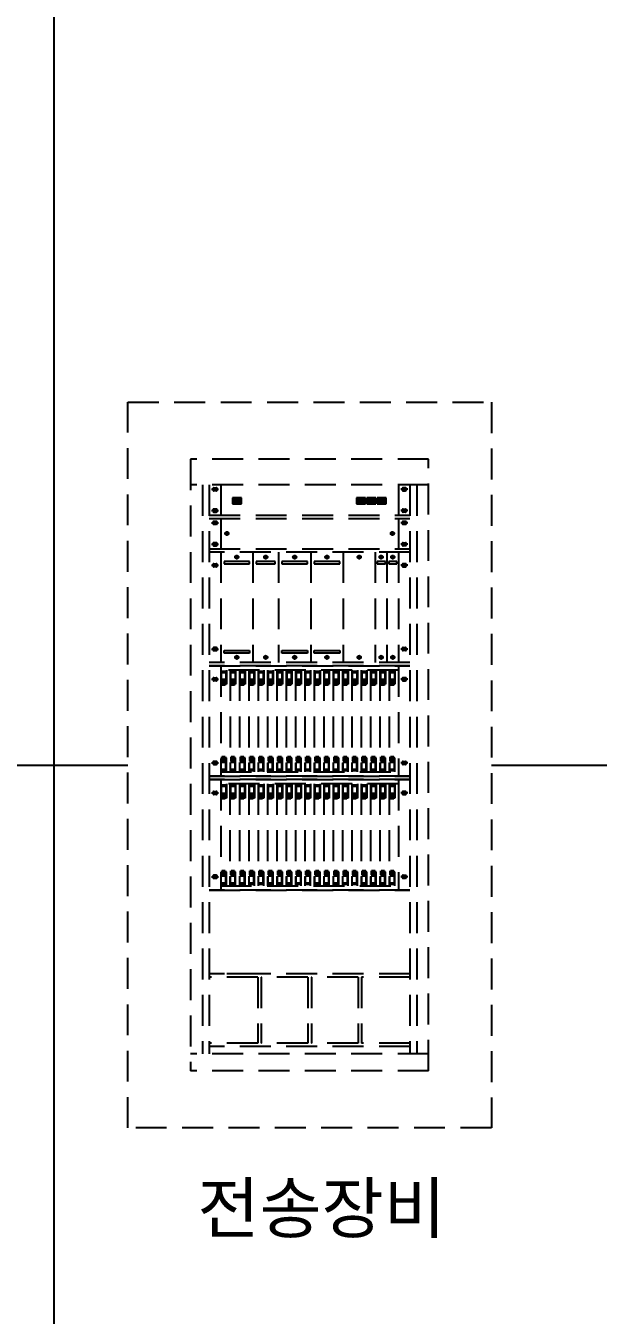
# Model space of a CAD drawing. Header units: millimetres. Extents: x 4 to 3929, y -454 to 587.
# Drawn here: x 531.6 to 577.9, y 267.2 to 371.5 of the extents above; entities that cross this region are included whole.
import ezdxf

# ---------------------------------------------------------------- set-up
doc = ezdxf.new("R2010")
doc.units = ezdxf.units.MM
doc.header["$LTSCALE"] = 10
doc.linetypes.add('HIDDEN', pattern=[0.375, 0.25, -0.125])
for name, color, linetype in [('TI-RAIL-GUID', 3, 'Continuous'), ('TT-LIN1', 6, 'Continuous'), ('TT-SYMB', 4, 'Continuous'), ('TT-TEXT', 3, 'Continuous')]:
    doc.layers.add(name, color=color, linetype=linetype)
doc.styles.get("Standard").update_dxf_attribs({"font": 'GulimChe.ttf'})

msp = doc.modelspace()

# ---------------------------------------------------------------- linework, layer by layer
at = {"layer": 'TI-RAIL-GUID'}
for points in [[(525.89, 311.72), (539.89, 311.72)], [(569.27, 311.72), (581.73, 311.72)]]:
    msp.add_lwpolyline(points, dxfattribs=at)
at = {"layer": 'TT-LIN1'}
msp.add_lwpolyline([(533.89, 120.31), (728.28, 120.31), (728.28, 515.04), (533.89, 515.04)], close=True, dxfattribs=at)
at = {"layer": 'TT-SYMB', "linetype": 'HIDDEN'}
for p, q in [((544.96, 336.46), (544.96, 286.99)), ((544.96, 336.46), (544.96, 286.99)), ((564.2, 336.46), (544.96, 336.46)), ((564.2, 286.99), (564.2, 336.46)), ((564.2, 286.99), (564.2, 336.46)), ((564.2, 334.39), (544.96, 334.39)), ((545.93, 334.39), (545.93, 288.36)), ((545.93, 334.39), (545.93, 288.36)), ((546.47, 334.39), (546.47, 288.36)), ((546.47, 334.39), (546.47, 288.36)), ((546.64, 334.04), (547.22, 334.04)), ((546.93, 334.21), (546.93, 333.86)), ((547.39, 334.39), (547.39, 331.95)), ((561.77, 334.39), (561.77, 331.95)), ((562.52, 334.04), (561.94, 334.04)), ((562.23, 334.21), (562.23, 333.86)), ((562.69, 334.39), (562.69, 288.36)), ((562.69, 334.39), (562.69, 288.36)), ((563.24, 334.39), (563.24, 288.36)), ((563.24, 334.39), (563.24, 288.36)), ((546.47, 331.95), (562.69, 331.95)), ((546.64, 332.31), (547.22, 332.31)), ((546.93, 332.49), (546.93, 332.13)), ((562.52, 332.31), (561.94, 332.31)), ((562.23, 332.49), (562.23, 332.13)), ((546.47, 331.68), (562.69, 331.68)), ((546.64, 331.32), (547.22, 331.32)), ((546.93, 331.5), (546.93, 331.14)), ((547.39, 331.68), (547.39, 329.23)), ((561.77, 331.68), (561.77, 329.23)), ((562.52, 331.32), (561.94, 331.32)), ((562.23, 331.5), (562.23, 331.14)), ((546.93, 329.77), (546.93, 329.41)), ((547.97, 330.37), (547.81, 330.54)), ((561.35, 330.37), (561.19, 330.54)), ((562.23, 329.77), (562.23, 329.41)), ((546.47, 329.23), (562.69, 329.23)), ((562.69, 328.96), (546.47, 328.96)), ((562.69, 328.96), (546.47, 328.96)), ((562.69, 328.96), (546.47, 328.96)), ((546.64, 329.59), (547.22, 329.59)), ((547.39, 328.96), (547.39, 320.03)), ((548.78, 328.47), (548.61, 328.63)), ((550, 328.96), (550, 320.03)), ((551.11, 328.47), (550.95, 328.63)), ((552.06, 328.96), (552.06, 320.03)), ((553.45, 328.47), (553.29, 328.63)), ((554.67, 328.96), (554.67, 320.03)), ((556.06, 328.47), (555.9, 328.63)), ((557.28, 328.96), (557.28, 320.03)), ((558.67, 328.47), (558.51, 328.63)), ((559.89, 328.96), (559.89, 320.03)), ((560.44, 328.47), (560.28, 328.63)), ((560.83, 328.96), (560.83, 320.03)), ((561.38, 328.47), (561.22, 328.63)), ((561.77, 328.96), (561.77, 320.03)), ((562.52, 329.59), (561.94, 329.59)), ((546.65, 327.89), (547.22, 327.89)), ((546.93, 328.07), (546.93, 327.71)), ((562.52, 327.89), (561.94, 327.89)), ((562.23, 328.07), (562.23, 327.71)), ((546.93, 320.93), (546.93, 321.29)), ((562.23, 320.93), (562.23, 321.29)), ((546.65, 321.11), (547.22, 321.11)), ((548.78, 320.36), (548.61, 320.52)), ((551.11, 320.36), (550.95, 320.52)), ((553.45, 320.36), (553.29, 320.52)), ((556.06, 320.36), (555.9, 320.52)), ((558.67, 320.36), (558.51, 320.52)), ((560.44, 320.36), (560.28, 320.52)), ((561.38, 320.36), (561.22, 320.52)), ((562.52, 321.11), (561.94, 321.11)), ((562.69, 320.03), (546.47, 320.03)), ((546.47, 319.75), (562.69, 319.75)), ((562.69, 319.75), (546.47, 319.75)), ((547.39, 319.75), (547.39, 310.82)), ((561.77, 319.41), (547.39, 319.41)), ((547.85, 319.3), (547.39, 319.3)), ((547.43, 319.2), (547.43, 318.64)), ((547.8, 319.2), (547.43, 319.2)), ((547.8, 319.2), (547.8, 318.64)), ((547.85, 319.41), (547.85, 318.27)), ((548.15, 319.41), (548.15, 311.17)), ((548.6, 319.3), (548.15, 319.3)), ((548.19, 319.2), (548.19, 318.64)), ((548.56, 319.2), (548.19, 319.2)), ((548.56, 319.2), (548.56, 318.64)), ((548.6, 319.41), (548.6, 318.27)), ((548.9, 319.41), (548.9, 311.17)), ((549.36, 319.3), (548.9, 319.3)), ((548.95, 319.2), (548.95, 318.64)), ((549.31, 319.2), (548.95, 319.2)), ((549.31, 319.2), (549.31, 318.64)), ((549.36, 319.41), (549.36, 318.27)), ((549.66, 319.41), (549.66, 311.17)), ((550.12, 319.3), (549.66, 319.3)), ((549.71, 319.2), (549.71, 318.64)), ((550.07, 319.2), (549.71, 319.2)), ((550.07, 319.2), (550.07, 318.64)), ((550.12, 319.41), (550.12, 318.27)), ((550.42, 319.41), (550.42, 311.17)), ((550.87, 319.3), (550.42, 319.3)), ((550.46, 319.2), (550.46, 318.64)), ((550.83, 319.2), (550.46, 319.2)), ((550.83, 319.2), (550.83, 318.64)), ((550.87, 319.41), (550.87, 318.27)), ((551.17, 319.41), (551.17, 311.17)), ((551.63, 319.3), (551.17, 319.3)), ((551.22, 319.2), (551.22, 318.64)), ((551.59, 319.2), (551.22, 319.2)), ((551.59, 319.2), (551.59, 318.64)), ((551.63, 319.41), (551.63, 318.27)), ((551.93, 319.41), (551.93, 311.17)), ((552.39, 319.3), (551.93, 319.3)), ((551.98, 319.2), (551.98, 318.64)), ((552.34, 319.2), (551.98, 319.2)), ((552.34, 319.2), (552.34, 318.64)), ((552.39, 319.41), (552.39, 318.27)), ((552.69, 319.41), (552.69, 311.17)), ((553.15, 319.3), (552.69, 319.3)), ((552.73, 319.2), (552.73, 318.64)), ((553.1, 319.2), (552.73, 319.2)), ((553.1, 319.2), (553.1, 318.64)), ((553.15, 319.41), (553.15, 318.27)), ((553.44, 319.41), (553.44, 311.17)), ((553.9, 319.3), (553.44, 319.3)), ((553.49, 319.2), (553.49, 318.64)), ((553.86, 319.2), (553.49, 319.2)), ((553.86, 319.2), (553.86, 318.64)), ((553.9, 319.41), (553.9, 318.27)), ((554.2, 319.41), (554.2, 311.17)), ((554.66, 319.3), (554.2, 319.3)), ((554.25, 319.2), (554.25, 318.64)), ((554.61, 319.2), (554.25, 319.2)), ((554.61, 319.2), (554.61, 318.64)), ((554.66, 319.41), (554.66, 318.27)), ((554.96, 319.41), (554.96, 311.17)), ((555.42, 319.3), (554.96, 319.3)), ((555, 319.2), (555, 318.64)), ((555.37, 319.2), (555, 319.2)), ((555.37, 319.2), (555.37, 318.64)), ((555.42, 319.41), (555.42, 318.27)), ((555.72, 319.41), (555.72, 311.17)), ((556.17, 319.3), (555.72, 319.3)), ((555.76, 319.2), (555.76, 318.64)), ((556.13, 319.2), (555.76, 319.2)), ((556.13, 319.2), (556.13, 318.64)), ((556.17, 319.41), (556.17, 318.27)), ((556.47, 319.41), (556.47, 311.17)), ((556.93, 319.3), (556.47, 319.3)), ((556.88, 319.2), (556.52, 319.2)), ((556.52, 319.2), (556.52, 318.64)), ((556.88, 319.2), (556.88, 318.64)), ((556.93, 319.41), (556.93, 318.27)), ((557.23, 319.41), (557.23, 311.17)), ((557.69, 319.3), (557.23, 319.3)), ((557.28, 319.2), (557.28, 318.64)), ((557.64, 319.2), (557.28, 319.2)), ((557.64, 319.2), (557.64, 318.64)), ((557.69, 319.41), (557.69, 318.27)), ((557.99, 319.41), (557.99, 311.17)), ((558.44, 319.3), (557.99, 319.3)), ((558.03, 319.2), (558.03, 318.64)), ((558.4, 319.2), (558.03, 319.2)), ((558.4, 319.2), (558.4, 318.64)), ((558.44, 319.41), (558.44, 318.27)), ((558.74, 319.41), (558.74, 311.17)), ((559.2, 319.3), (558.74, 319.3)), ((558.79, 319.2), (558.79, 318.64)), ((559.16, 319.2), (558.79, 319.2)), ((559.16, 319.2), (559.16, 318.64)), ((559.2, 319.41), (559.2, 318.27)), ((559.5, 319.41), (559.5, 311.17)), ((559.96, 319.3), (559.5, 319.3)), ((559.55, 319.2), (559.55, 318.64)), ((559.91, 319.2), (559.55, 319.2)), ((559.91, 319.2), (559.91, 318.64)), ((559.96, 319.41), (559.96, 318.27)), ((560.26, 319.41), (560.26, 311.17)), ((560.72, 319.3), (560.26, 319.3)), ((560.3, 319.2), (560.3, 318.64)), ((560.67, 319.2), (560.3, 319.2)), ((560.67, 319.2), (560.67, 318.64)), ((560.72, 319.41), (560.72, 318.27)), ((561.01, 319.41), (561.01, 311.17)), ((561.47, 319.3), (561.01, 319.3)), ((561.06, 319.2), (561.06, 318.64)), ((561.43, 319.2), (561.06, 319.2)), ((561.43, 319.2), (561.43, 318.64)), ((561.47, 319.41), (561.47, 318.27)), ((561.77, 319.75), (561.77, 310.82)), ((546.65, 318.67), (547.22, 318.67)), ((546.93, 318.85), (546.93, 318.49)), ((547.85, 318.48), (547.39, 318.48)), ((547.85, 318.37), (547.39, 318.37)), ((547.85, 318.32), (547.39, 318.32)), ((547.85, 318.27), (547.39, 318.27)), ((547.8, 318.64), (547.43, 318.64)), ((547.48, 318.27), (547.48, 318.19)), ((547.75, 318.19), (547.48, 318.19)), ((547.75, 318.27), (547.75, 318.19)), ((548.6, 318.48), (548.15, 318.48)), ((548.6, 318.37), (548.15, 318.37)), ((548.6, 318.32), (548.15, 318.32)), ((548.6, 318.27), (548.15, 318.27)), ((548.56, 318.64), (548.19, 318.64)), ((548.24, 318.27), (548.24, 318.19)), ((548.51, 318.19), (548.24, 318.19)), ((548.51, 318.27), (548.51, 318.19)), ((549.36, 318.48), (548.9, 318.48)), ((549.36, 318.37), (548.9, 318.37)), ((549.36, 318.32), (548.9, 318.32)), ((549.36, 318.27), (548.9, 318.27)), ((549.31, 318.64), (548.95, 318.64)), ((548.99, 318.27), (548.99, 318.19)), ((549.27, 318.19), (548.99, 318.19)), ((549.27, 318.27), (549.27, 318.19)), ((550.12, 318.48), (549.66, 318.48)), ((550.12, 318.37), (549.66, 318.37)), ((550.12, 318.32), (549.66, 318.32)), ((550.12, 318.27), (549.66, 318.27)), ((550.07, 318.64), (549.71, 318.64)), ((549.75, 318.27), (549.75, 318.19)), ((550.03, 318.19), (549.75, 318.19)), ((550.03, 318.27), (550.03, 318.19)), ((550.87, 318.48), (550.42, 318.48)), ((550.87, 318.37), (550.42, 318.37)), ((550.87, 318.32), (550.42, 318.32)), ((550.87, 318.27), (550.42, 318.27)), ((550.83, 318.64), (550.46, 318.64)), ((550.51, 318.27), (550.51, 318.19)), ((550.78, 318.19), (550.51, 318.19)), ((550.78, 318.27), (550.78, 318.19)), ((551.63, 318.48), (551.17, 318.48)), ((551.63, 318.37), (551.17, 318.37)), ((551.63, 318.32), (551.17, 318.32)), ((551.63, 318.27), (551.17, 318.27)), ((551.59, 318.64), (551.22, 318.64)), ((551.27, 318.27), (551.27, 318.19)), ((551.54, 318.19), (551.27, 318.19)), ((551.54, 318.27), (551.54, 318.19)), ((552.39, 318.48), (551.93, 318.48)), ((552.39, 318.37), (551.93, 318.37)), ((552.39, 318.32), (551.93, 318.32)), ((552.39, 318.27), (551.93, 318.27)), ((552.34, 318.64), (551.98, 318.64)), ((552.02, 318.27), (552.02, 318.19)), ((552.3, 318.19), (552.02, 318.19)), ((552.3, 318.27), (552.3, 318.19)), ((553.15, 318.48), (552.69, 318.48)), ((553.15, 318.37), (552.69, 318.37)), ((553.15, 318.32), (552.69, 318.32)), ((553.15, 318.27), (552.69, 318.27)), ((553.1, 318.64), (552.73, 318.64)), ((552.78, 318.27), (552.78, 318.19)), ((553.05, 318.19), (552.78, 318.19)), ((553.05, 318.27), (553.05, 318.19)), ((553.9, 318.48), (553.44, 318.48)), ((553.9, 318.37), (553.44, 318.37)), ((553.9, 318.32), (553.44, 318.32)), ((553.9, 318.27), (553.44, 318.27)), ((553.86, 318.64), (553.49, 318.64)), ((553.54, 318.27), (553.54, 318.19)), ((553.81, 318.19), (553.54, 318.19)), ((553.81, 318.27), (553.81, 318.19)), ((554.66, 318.48), (554.2, 318.48)), ((554.66, 318.37), (554.2, 318.37)), ((554.66, 318.32), (554.2, 318.32)), ((554.66, 318.27), (554.2, 318.27)), ((554.61, 318.64), (554.25, 318.64)), ((554.29, 318.27), (554.29, 318.19)), ((554.57, 318.19), (554.29, 318.19)), ((554.57, 318.27), (554.57, 318.19)), ((555.42, 318.48), (554.96, 318.48)), ((555.42, 318.37), (554.96, 318.37)), ((555.42, 318.32), (554.96, 318.32)), ((555.42, 318.27), (554.96, 318.27)), ((555.37, 318.64), (555, 318.64)), ((555.05, 318.27), (555.05, 318.19)), ((555.32, 318.19), (555.05, 318.19)), ((555.32, 318.27), (555.32, 318.19)), ((556.17, 318.48), (555.72, 318.48)), ((556.17, 318.37), (555.72, 318.37)), ((556.17, 318.32), (555.72, 318.32)), ((556.17, 318.27), (555.72, 318.27)), ((556.13, 318.64), (555.76, 318.64)), ((555.81, 318.27), (555.81, 318.19)), ((556.08, 318.19), (555.81, 318.19)), ((556.08, 318.27), (556.08, 318.19)), ((556.93, 318.48), (556.47, 318.48)), ((556.93, 318.37), (556.47, 318.37)), ((556.93, 318.32), (556.47, 318.32)), ((556.93, 318.27), (556.47, 318.27)), ((556.88, 318.64), (556.52, 318.64)), ((556.56, 318.27), (556.56, 318.19)), ((556.84, 318.19), (556.56, 318.19)), ((556.84, 318.27), (556.84, 318.19)), ((557.69, 318.48), (557.23, 318.48)), ((557.69, 318.37), (557.23, 318.37)), ((557.69, 318.32), (557.23, 318.32)), ((557.69, 318.27), (557.23, 318.27)), ((557.64, 318.64), (557.28, 318.64)), ((557.32, 318.27), (557.32, 318.19)), ((557.6, 318.19), (557.32, 318.19)), ((557.6, 318.27), (557.6, 318.19)), ((558.44, 318.48), (557.99, 318.48)), ((558.44, 318.37), (557.99, 318.37)), ((558.44, 318.32), (557.99, 318.32)), ((558.44, 318.27), (557.99, 318.27)), ((558.4, 318.64), (558.03, 318.64)), ((558.08, 318.27), (558.08, 318.19)), ((558.35, 318.19), (558.08, 318.19)), ((558.35, 318.27), (558.35, 318.19)), ((559.2, 318.48), (558.74, 318.48)), ((559.2, 318.37), (558.74, 318.37)), ((559.2, 318.32), (558.74, 318.32)), ((559.2, 318.27), (558.74, 318.27)), ((559.16, 318.64), (558.79, 318.64)), ((558.84, 318.27), (558.84, 318.19)), ((559.11, 318.19), (558.84, 318.19)), ((559.11, 318.27), (559.11, 318.19)), ((559.96, 318.48), (559.5, 318.48)), ((559.96, 318.37), (559.5, 318.37)), ((559.96, 318.32), (559.5, 318.32)), ((559.96, 318.27), (559.5, 318.27)), ((559.91, 318.64), (559.55, 318.64)), ((559.59, 318.27), (559.59, 318.19)), ((559.87, 318.19), (559.59, 318.19)), ((559.87, 318.27), (559.87, 318.19)), ((560.72, 318.48), (560.26, 318.48)), ((560.72, 318.37), (560.26, 318.37)), ((560.72, 318.32), (560.26, 318.32)), ((560.72, 318.27), (560.26, 318.27)), ((560.67, 318.64), (560.3, 318.64)), ((560.35, 318.27), (560.35, 318.19)), ((560.62, 318.19), (560.35, 318.19)), ((560.62, 318.27), (560.62, 318.19)), ((561.47, 318.48), (561.01, 318.48)), ((561.47, 318.37), (561.01, 318.37)), ((561.47, 318.32), (561.01, 318.32)), ((561.47, 318.27), (561.01, 318.27)), ((561.43, 318.64), (561.06, 318.64)), ((561.11, 318.27), (561.11, 318.19)), ((561.38, 318.19), (561.11, 318.19)), ((561.38, 318.27), (561.38, 318.19)), ((562.52, 318.67), (561.94, 318.67)), ((562.23, 318.85), (562.23, 318.49)), ((546.65, 311.9), (547.22, 311.9)), ((546.93, 311.72), (546.93, 312.08)), ((547.85, 312.31), (547.39, 312.31)), ((547.85, 312.25), (547.39, 312.25)), ((547.85, 312.2), (547.39, 312.2)), ((547.85, 312.1), (547.39, 312.1)), ((547.43, 311.37), (547.43, 311.94)), ((547.8, 311.94), (547.43, 311.94)), ((547.75, 312.38), (547.48, 312.38)), ((547.48, 312.31), (547.48, 312.38)), ((547.75, 312.31), (547.75, 312.38)), ((547.8, 311.37), (547.8, 311.94)), ((547.85, 311.17), (547.85, 312.31)), ((548.6, 312.31), (548.15, 312.31)), ((548.6, 312.25), (548.15, 312.25)), ((548.6, 312.2), (548.15, 312.2)), ((548.6, 312.1), (548.15, 312.1)), ((548.19, 311.37), (548.19, 311.94)), ((548.56, 311.94), (548.19, 311.94)), ((548.51, 312.38), (548.24, 312.38)), ((548.24, 312.31), (548.24, 312.38)), ((548.51, 312.31), (548.51, 312.38)), ((548.56, 311.37), (548.56, 311.94)), ((548.6, 311.17), (548.6, 312.31)), ((549.36, 312.31), (548.9, 312.31)), ((549.36, 312.25), (548.9, 312.25)), ((549.36, 312.2), (548.9, 312.2)), ((549.36, 312.1), (548.9, 312.1)), ((548.95, 311.37), (548.95, 311.94)), ((549.31, 311.94), (548.95, 311.94)), ((549.27, 312.38), (548.99, 312.38)), ((548.99, 312.31), (548.99, 312.38)), ((549.27, 312.31), (549.27, 312.38)), ((549.31, 311.37), (549.31, 311.94)), ((549.36, 311.17), (549.36, 312.31)), ((550.12, 312.31), (549.66, 312.31)), ((550.12, 312.25), (549.66, 312.25)), ((550.12, 312.2), (549.66, 312.2)), ((550.12, 312.1), (549.66, 312.1)), ((549.71, 311.37), (549.71, 311.94)), ((550.07, 311.94), (549.71, 311.94)), ((550.03, 312.38), (549.75, 312.38)), ((549.75, 312.31), (549.75, 312.38)), ((550.03, 312.31), (550.03, 312.38)), ((550.07, 311.37), (550.07, 311.94)), ((550.12, 311.17), (550.12, 312.31)), ((550.87, 312.31), (550.42, 312.31)), ((550.87, 312.25), (550.42, 312.25)), ((550.87, 312.2), (550.42, 312.2)), ((550.87, 312.1), (550.42, 312.1)), ((550.46, 311.37), (550.46, 311.94)), ((550.83, 311.94), (550.46, 311.94)), ((550.78, 312.38), (550.51, 312.38)), ((550.51, 312.31), (550.51, 312.38)), ((550.78, 312.31), (550.78, 312.38)), ((550.83, 311.37), (550.83, 311.94)), ((550.87, 311.17), (550.87, 312.31)), ((551.63, 312.31), (551.17, 312.31)), ((551.63, 312.25), (551.17, 312.25)), ((551.63, 312.2), (551.17, 312.2)), ((551.63, 312.1), (551.17, 312.1)), ((551.22, 311.37), (551.22, 311.94)), ((551.59, 311.94), (551.22, 311.94)), ((551.54, 312.38), (551.27, 312.38)), ((551.27, 312.31), (551.27, 312.38)), ((551.54, 312.31), (551.54, 312.38)), ((551.59, 311.37), (551.59, 311.94)), ((551.63, 311.17), (551.63, 312.31)), ((552.39, 312.31), (551.93, 312.31)), ((552.39, 312.25), (551.93, 312.25)), ((552.39, 312.2), (551.93, 312.2)), ((552.39, 312.1), (551.93, 312.1)), ((551.98, 311.37), (551.98, 311.94)), ((552.34, 311.94), (551.98, 311.94)), ((552.3, 312.38), (552.02, 312.38)), ((552.02, 312.31), (552.02, 312.38)), ((552.3, 312.31), (552.3, 312.38)), ((552.34, 311.37), (552.34, 311.94)), ((552.39, 311.17), (552.39, 312.31)), ((553.15, 312.31), (552.69, 312.31)), ((553.15, 312.25), (552.69, 312.25)), ((553.15, 312.2), (552.69, 312.2)), ((553.15, 312.1), (552.69, 312.1)), ((552.73, 311.37), (552.73, 311.94)), ((553.1, 311.94), (552.73, 311.94)), ((553.05, 312.38), (552.78, 312.38)), ((552.78, 312.31), (552.78, 312.38)), ((553.05, 312.31), (553.05, 312.38)), ((553.1, 311.37), (553.1, 311.94)), ((553.15, 311.17), (553.15, 312.31)), ((553.9, 312.31), (553.44, 312.31)), ((553.9, 312.25), (553.44, 312.25)), ((553.9, 312.2), (553.44, 312.2)), ((553.9, 312.1), (553.44, 312.1)), ((553.49, 311.37), (553.49, 311.94)), ((553.86, 311.94), (553.49, 311.94)), ((553.81, 312.38), (553.54, 312.38)), ((553.54, 312.31), (553.54, 312.38)), ((553.81, 312.31), (553.81, 312.38)), ((553.86, 311.37), (553.86, 311.94)), ((553.9, 311.17), (553.9, 312.31)), ((554.66, 312.31), (554.2, 312.31)), ((554.66, 312.25), (554.2, 312.25)), ((554.66, 312.2), (554.2, 312.2)), ((554.66, 312.1), (554.2, 312.1)), ((554.25, 311.37), (554.25, 311.94)), ((554.61, 311.94), (554.25, 311.94)), ((554.57, 312.38), (554.29, 312.38)), ((554.29, 312.31), (554.29, 312.38)), ((554.57, 312.31), (554.57, 312.38)), ((554.61, 311.37), (554.61, 311.94)), ((554.66, 311.17), (554.66, 312.31)), ((555.42, 312.31), (554.96, 312.31)), ((555.42, 312.25), (554.96, 312.25)), ((555.42, 312.2), (554.96, 312.2)), ((555.42, 312.1), (554.96, 312.1)), ((555, 311.37), (555, 311.94)), ((555.37, 311.94), (555, 311.94)), ((555.32, 312.38), (555.05, 312.38)), ((555.05, 312.31), (555.05, 312.38)), ((555.32, 312.31), (555.32, 312.38)), ((555.37, 311.37), (555.37, 311.94)), ((555.42, 311.17), (555.42, 312.31)), ((556.17, 312.31), (555.72, 312.31)), ((556.17, 312.25), (555.72, 312.25)), ((556.17, 312.2), (555.72, 312.2)), ((556.17, 312.1), (555.72, 312.1)), ((555.76, 311.37), (555.76, 311.94)), ((556.13, 311.94), (555.76, 311.94)), ((556.08, 312.38), (555.81, 312.38)), ((555.81, 312.31), (555.81, 312.38)), ((556.08, 312.31), (556.08, 312.38)), ((556.13, 311.37), (556.13, 311.94)), ((556.17, 311.17), (556.17, 312.31)), ((556.93, 312.31), (556.47, 312.31)), ((556.93, 312.25), (556.47, 312.25)), ((556.93, 312.2), (556.47, 312.2)), ((556.93, 312.1), (556.47, 312.1)), ((556.88, 311.94), (556.52, 311.94)), ((556.52, 311.37), (556.52, 311.94)), ((556.84, 312.38), (556.56, 312.38)), ((556.56, 312.31), (556.56, 312.38)), ((556.84, 312.31), (556.84, 312.38)), ((556.88, 311.37), (556.88, 311.94)), ((556.93, 311.17), (556.93, 312.31)), ((557.69, 312.31), (557.23, 312.31)), ((557.69, 312.25), (557.23, 312.25)), ((557.69, 312.2), (557.23, 312.2)), ((557.69, 312.1), (557.23, 312.1)), ((557.28, 311.37), (557.28, 311.94)), ((557.64, 311.94), (557.28, 311.94)), ((557.6, 312.38), (557.32, 312.38)), ((557.32, 312.31), (557.32, 312.38)), ((557.6, 312.31), (557.6, 312.38)), ((557.64, 311.37), (557.64, 311.94)), ((557.69, 311.17), (557.69, 312.31)), ((558.44, 312.31), (557.99, 312.31)), ((558.44, 312.25), (557.99, 312.25)), ((558.44, 312.2), (557.99, 312.2)), ((558.44, 312.1), (557.99, 312.1)), ((558.03, 311.37), (558.03, 311.94)), ((558.4, 311.94), (558.03, 311.94)), ((558.35, 312.38), (558.08, 312.38)), ((558.08, 312.31), (558.08, 312.38)), ((558.35, 312.31), (558.35, 312.38)), ((558.4, 311.37), (558.4, 311.94)), ((558.44, 311.17), (558.44, 312.31)), ((559.2, 312.31), (558.74, 312.31)), ((559.2, 312.25), (558.74, 312.25)), ((559.2, 312.2), (558.74, 312.2)), ((559.2, 312.1), (558.74, 312.1)), ((558.79, 311.37), (558.79, 311.94)), ((559.16, 311.94), (558.79, 311.94)), ((559.11, 312.38), (558.84, 312.38)), ((558.84, 312.31), (558.84, 312.38)), ((559.11, 312.31), (559.11, 312.38)), ((559.16, 311.37), (559.16, 311.94)), ((559.2, 311.17), (559.2, 312.31)), ((559.96, 312.31), (559.5, 312.31)), ((559.96, 312.25), (559.5, 312.25)), ((559.96, 312.2), (559.5, 312.2)), ((559.96, 312.1), (559.5, 312.1)), ((559.55, 311.37), (559.55, 311.94)), ((559.91, 311.94), (559.55, 311.94)), ((559.87, 312.38), (559.59, 312.38)), ((559.59, 312.31), (559.59, 312.38)), ((559.87, 312.31), (559.87, 312.38)), ((559.91, 311.37), (559.91, 311.94)), ((559.96, 311.17), (559.96, 312.31)), ((560.72, 312.31), (560.26, 312.31)), ((560.72, 312.25), (560.26, 312.25)), ((560.72, 312.2), (560.26, 312.2)), ((560.72, 312.1), (560.26, 312.1)), ((560.3, 311.37), (560.3, 311.94)), ((560.67, 311.94), (560.3, 311.94)), ((560.62, 312.38), (560.35, 312.38)), ((560.35, 312.31), (560.35, 312.38)), ((560.62, 312.31), (560.62, 312.38)), ((560.67, 311.37), (560.67, 311.94)), ((560.72, 311.17), (560.72, 312.31)), ((561.47, 312.31), (561.01, 312.31)), ((561.47, 312.25), (561.01, 312.25)), ((561.47, 312.2), (561.01, 312.2)), ((561.47, 312.1), (561.01, 312.1)), ((561.06, 311.37), (561.06, 311.94)), ((561.43, 311.94), (561.06, 311.94)), ((561.38, 312.38), (561.11, 312.38)), ((561.11, 312.31), (561.11, 312.38)), ((561.38, 312.31), (561.38, 312.38)), ((561.43, 311.37), (561.43, 311.94)), ((561.47, 311.17), (561.47, 312.31)), ((562.52, 311.9), (561.94, 311.9)), ((562.23, 311.72), (562.23, 312.08)), ((547.85, 311.27), (547.39, 311.27)), ((547.39, 311.17), (561.77, 311.17)), ((547.8, 311.37), (547.43, 311.37)), ((548.6, 311.27), (548.15, 311.27)), ((548.56, 311.37), (548.19, 311.37)), ((549.36, 311.27), (548.9, 311.27)), ((549.31, 311.37), (548.95, 311.37)), ((550.12, 311.27), (549.66, 311.27)), ((550.07, 311.37), (549.71, 311.37)), ((550.87, 311.27), (550.42, 311.27)), ((550.83, 311.37), (550.46, 311.37)), ((551.63, 311.27), (551.17, 311.27)), ((551.59, 311.37), (551.22, 311.37)), ((552.39, 311.27), (551.93, 311.27)), ((552.34, 311.37), (551.98, 311.37)), ((553.15, 311.27), (552.69, 311.27)), ((553.1, 311.37), (552.73, 311.37)), ((553.9, 311.27), (553.44, 311.27)), ((553.86, 311.37), (553.49, 311.37)), ((554.66, 311.27), (554.2, 311.27)), ((554.61, 311.37), (554.25, 311.37)), ((555.42, 311.27), (554.96, 311.27)), ((555.37, 311.37), (555, 311.37)), ((556.17, 311.27), (555.72, 311.27)), ((556.13, 311.37), (555.76, 311.37)), ((556.93, 311.27), (556.47, 311.27)), ((556.88, 311.37), (556.52, 311.37)), ((557.69, 311.27), (557.23, 311.27)), ((557.64, 311.37), (557.28, 311.37)), ((558.44, 311.27), (557.99, 311.27)), ((558.4, 311.37), (558.03, 311.37)), ((559.2, 311.27), (558.74, 311.27)), ((559.16, 311.37), (558.79, 311.37)), ((559.96, 311.27), (559.5, 311.27)), ((559.91, 311.37), (559.55, 311.37)), ((560.72, 311.27), (560.26, 311.27)), ((560.67, 311.37), (560.3, 311.37)), ((561.47, 311.27), (561.01, 311.27)), ((561.43, 311.37), (561.06, 311.37)), ((562.69, 310.82), (546.47, 310.82)), ((546.47, 310.82), (562.69, 310.82)), ((546.47, 310.82), (562.69, 310.82)), ((562.69, 310.82), (546.47, 310.82)), ((546.47, 310.82), (562.69, 310.82)), ((562.69, 310.55), (546.47, 310.55)), ((546.47, 310.55), (562.69, 310.55)), ((547.39, 310.55), (547.39, 301.62)), ((561.77, 310.2), (547.39, 310.2)), ((547.85, 310.1), (547.39, 310.1)), ((547.8, 309.99), (547.43, 309.99)), ((547.43, 309.99), (547.43, 309.43)), ((547.8, 309.99), (547.8, 309.43)), ((547.85, 310.2), (547.85, 309.06)), ((548.14, 310.2), (548.14, 301.96)), ((548.6, 310.1), (548.14, 310.1)), ((548.56, 309.99), (548.19, 309.99)), ((548.19, 309.99), (548.19, 309.43)), ((548.56, 309.99), (548.56, 309.43)), ((548.6, 310.2), (548.6, 309.06)), ((548.9, 310.2), (548.9, 301.96)), ((549.36, 310.1), (548.9, 310.1)), ((549.31, 309.99), (548.95, 309.99)), ((548.95, 309.99), (548.95, 309.43)), ((549.31, 309.99), (549.31, 309.43)), ((549.36, 310.2), (549.36, 309.06)), ((549.66, 310.2), (549.66, 301.96)), ((550.12, 310.1), (549.66, 310.1)), ((550.07, 309.99), (549.7, 309.99)), ((549.7, 309.99), (549.7, 309.43)), ((550.07, 309.99), (550.07, 309.43)), ((550.12, 310.2), (550.12, 309.06)), ((550.42, 310.2), (550.42, 301.96)), ((550.87, 310.1), (550.42, 310.1)), ((550.83, 309.99), (550.46, 309.99)), ((550.46, 309.99), (550.46, 309.43)), ((550.83, 309.99), (550.83, 309.43)), ((550.87, 310.2), (550.87, 309.06)), ((551.17, 310.2), (551.17, 301.96)), ((551.63, 310.1), (551.17, 310.1)), ((551.58, 309.99), (551.22, 309.99)), ((551.22, 309.99), (551.22, 309.43)), ((551.58, 309.99), (551.58, 309.43)), ((551.63, 310.2), (551.63, 309.06)), ((551.93, 310.2), (551.93, 301.96)), ((552.39, 310.1), (551.93, 310.1)), ((552.34, 309.99), (551.98, 309.99)), ((551.98, 309.99), (551.98, 309.43)), ((552.34, 309.99), (552.34, 309.43)), ((552.39, 310.2), (552.39, 309.06)), ((552.69, 310.2), (552.69, 301.96)), ((553.14, 310.1), (552.69, 310.1)), ((553.1, 309.99), (552.73, 309.99)), ((552.73, 309.99), (552.73, 309.43)), ((553.1, 309.99), (553.1, 309.43)), ((553.14, 310.2), (553.14, 309.06)), ((553.44, 310.2), (553.44, 301.96)), ((553.9, 310.1), (553.44, 310.1)), ((553.86, 309.99), (553.49, 309.99)), ((553.49, 309.99), (553.49, 309.43)), ((553.86, 309.99), (553.86, 309.43)), ((553.9, 310.2), (553.9, 309.06)), ((554.2, 310.2), (554.2, 301.96)), ((554.66, 310.1), (554.2, 310.1)), ((554.61, 309.99), (554.25, 309.99)), ((554.25, 309.99), (554.25, 309.43)), ((554.61, 309.99), (554.61, 309.43)), ((554.66, 310.2), (554.66, 309.06)), ((554.96, 310.2), (554.96, 301.96)), ((555.42, 310.1), (554.96, 310.1)), ((555.37, 309.99), (555, 309.99)), ((555, 309.99), (555, 309.43)), ((555.37, 309.99), (555.37, 309.43)), ((555.42, 310.2), (555.42, 309.06)), ((555.72, 310.2), (555.72, 301.96)), ((556.17, 310.1), (555.72, 310.1)), ((556.13, 309.99), (555.76, 309.99)), ((555.76, 309.99), (555.76, 309.43)), ((556.13, 309.99), (556.13, 309.43)), ((556.17, 310.2), (556.17, 309.06)), ((556.47, 310.2), (556.47, 301.96)), ((556.93, 310.1), (556.47, 310.1)), ((556.88, 309.99), (556.52, 309.99)), ((556.52, 309.99), (556.52, 309.43)), ((556.88, 309.99), (556.88, 309.43)), ((556.93, 310.2), (556.93, 309.06)), ((557.23, 310.2), (557.23, 301.96)), ((557.69, 310.1), (557.23, 310.1)), ((557.64, 309.99), (557.27, 309.99)), ((557.27, 309.99), (557.27, 309.43)), ((557.64, 309.99), (557.64, 309.43)), ((557.69, 310.2), (557.69, 309.06)), ((557.99, 310.2), (557.99, 301.96)), ((558.44, 310.1), (557.99, 310.1)), ((558.4, 309.99), (558.03, 309.99)), ((558.03, 309.99), (558.03, 309.43)), ((558.4, 309.99), (558.4, 309.43)), ((558.44, 310.2), (558.44, 309.06)), ((558.74, 310.2), (558.74, 301.96)), ((559.2, 310.1), (558.74, 310.1)), ((559.15, 309.99), (558.79, 309.99)), ((558.79, 309.99), (558.79, 309.43)), ((559.15, 309.99), (559.15, 309.43)), ((559.2, 310.2), (559.2, 309.06)), ((559.5, 310.2), (559.5, 301.96)), ((559.96, 310.1), (559.5, 310.1)), ((559.91, 309.99), (559.55, 309.99)), ((559.55, 309.99), (559.55, 309.43)), ((559.91, 309.99), (559.91, 309.43)), ((559.96, 310.2), (559.96, 309.06)), ((560.26, 310.2), (560.26, 301.96)), ((560.71, 310.1), (560.26, 310.1)), ((560.67, 309.99), (560.3, 309.99)), ((560.3, 309.99), (560.3, 309.43)), ((560.67, 309.99), (560.67, 309.43)), ((560.71, 310.2), (560.71, 309.06)), ((561.01, 310.2), (561.01, 301.96)), ((561.47, 310.1), (561.01, 310.1)), ((561.43, 309.99), (561.06, 309.99)), ((561.06, 309.99), (561.06, 309.43)), ((561.43, 309.99), (561.43, 309.43)), ((561.47, 310.2), (561.47, 309.06)), ((561.77, 310.55), (561.77, 301.62)), ((546.65, 309.47), (547.22, 309.47)), ((546.93, 309.65), (546.93, 309.29)), ((547.85, 309.27), (547.39, 309.27)), ((547.85, 309.17), (547.39, 309.17)), ((547.85, 309.11), (547.39, 309.11)), ((547.85, 309.06), (547.39, 309.06)), ((547.8, 309.43), (547.43, 309.43)), ((547.48, 309.06), (547.48, 308.99)), ((547.75, 308.99), (547.48, 308.99)), ((547.75, 309.06), (547.75, 308.99)), ((548.6, 309.27), (548.14, 309.27)), ((548.6, 309.17), (548.14, 309.17)), ((548.6, 309.11), (548.14, 309.11)), ((548.6, 309.06), (548.14, 309.06)), ((548.56, 309.43), (548.19, 309.43)), ((548.24, 309.06), (548.24, 308.99)), ((548.51, 308.99), (548.24, 308.99)), ((548.51, 309.06), (548.51, 308.99)), ((549.36, 309.27), (548.9, 309.27)), ((549.36, 309.17), (548.9, 309.17)), ((549.36, 309.11), (548.9, 309.11)), ((549.36, 309.06), (548.9, 309.06)), ((549.31, 309.43), (548.95, 309.43)), ((548.99, 309.06), (548.99, 308.99)), ((549.27, 308.99), (548.99, 308.99)), ((549.27, 309.06), (549.27, 308.99)), ((550.12, 309.27), (549.66, 309.27)), ((550.12, 309.17), (549.66, 309.17)), ((550.12, 309.11), (549.66, 309.11)), ((550.12, 309.06), (549.66, 309.06)), ((550.07, 309.43), (549.7, 309.43)), ((549.75, 309.06), (549.75, 308.99)), ((550.02, 308.99), (549.75, 308.99)), ((550.02, 309.06), (550.02, 308.99)), ((550.87, 309.27), (550.42, 309.27)), ((550.87, 309.17), (550.42, 309.17)), ((550.87, 309.11), (550.42, 309.11)), ((550.87, 309.06), (550.42, 309.06)), ((550.83, 309.43), (550.46, 309.43)), ((550.51, 309.06), (550.51, 308.99)), ((550.78, 308.99), (550.51, 308.99)), ((550.78, 309.06), (550.78, 308.99)), ((551.63, 309.27), (551.17, 309.27)), ((551.63, 309.17), (551.17, 309.17)), ((551.63, 309.11), (551.17, 309.11)), ((551.63, 309.06), (551.17, 309.06)), ((551.58, 309.43), (551.22, 309.43)), ((551.26, 309.06), (551.26, 308.99)), ((551.54, 308.99), (551.26, 308.99)), ((551.54, 309.06), (551.54, 308.99)), ((552.39, 309.27), (551.93, 309.27)), ((552.39, 309.17), (551.93, 309.17)), ((552.39, 309.11), (551.93, 309.11)), ((552.39, 309.06), (551.93, 309.06)), ((552.34, 309.43), (551.98, 309.43)), ((552.02, 309.06), (552.02, 308.99)), ((552.3, 308.99), (552.02, 308.99)), ((552.3, 309.06), (552.3, 308.99)), ((553.14, 309.27), (552.69, 309.27)), ((553.14, 309.17), (552.69, 309.17)), ((553.14, 309.11), (552.69, 309.11)), ((553.14, 309.06), (552.69, 309.06)), ((553.1, 309.43), (552.73, 309.43)), ((552.78, 309.06), (552.78, 308.99)), ((553.05, 308.99), (552.78, 308.99)), ((553.05, 309.06), (553.05, 308.99)), ((553.9, 309.27), (553.44, 309.27)), ((553.9, 309.17), (553.44, 309.17)), ((553.9, 309.11), (553.44, 309.11)), ((553.9, 309.06), (553.44, 309.06)), ((553.86, 309.43), (553.49, 309.43)), ((553.54, 309.06), (553.54, 308.99)), ((553.81, 308.99), (553.54, 308.99)), ((553.81, 309.06), (553.81, 308.99)), ((554.66, 309.27), (554.2, 309.27)), ((554.66, 309.17), (554.2, 309.17)), ((554.66, 309.11), (554.2, 309.11)), ((554.66, 309.06), (554.2, 309.06)), ((554.61, 309.43), (554.25, 309.43)), ((554.29, 309.06), (554.29, 308.99)), ((554.57, 308.99), (554.29, 308.99)), ((554.57, 309.06), (554.57, 308.99)), ((555.42, 309.27), (554.96, 309.27)), ((555.42, 309.17), (554.96, 309.17)), ((555.42, 309.11), (554.96, 309.11)), ((555.42, 309.06), (554.96, 309.06)), ((555.37, 309.43), (555, 309.43)), ((555.05, 309.06), (555.05, 308.99)), ((555.32, 308.99), (555.05, 308.99)), ((555.32, 309.06), (555.32, 308.99)), ((556.17, 309.27), (555.72, 309.27)), ((556.17, 309.17), (555.72, 309.17)), ((556.17, 309.11), (555.72, 309.11)), ((556.17, 309.06), (555.72, 309.06)), ((556.13, 309.43), (555.76, 309.43)), ((555.81, 309.06), (555.81, 308.99)), ((556.08, 308.99), (555.81, 308.99)), ((556.08, 309.06), (556.08, 308.99)), ((556.93, 309.27), (556.47, 309.27)), ((556.93, 309.17), (556.47, 309.17)), ((556.93, 309.11), (556.47, 309.11)), ((556.93, 309.06), (556.47, 309.06)), ((556.88, 309.43), (556.52, 309.43)), ((556.56, 309.06), (556.56, 308.99)), ((556.84, 308.99), (556.56, 308.99)), ((556.84, 309.06), (556.84, 308.99)), ((557.69, 309.27), (557.23, 309.27)), ((557.69, 309.17), (557.23, 309.17)), ((557.69, 309.11), (557.23, 309.11)), ((557.69, 309.06), (557.23, 309.06)), ((557.64, 309.43), (557.27, 309.43)), ((557.32, 309.06), (557.32, 308.99)), ((557.6, 308.99), (557.32, 308.99)), ((557.6, 309.06), (557.6, 308.99)), ((558.44, 309.27), (557.99, 309.27)), ((558.44, 309.17), (557.99, 309.17)), ((558.44, 309.11), (557.99, 309.11)), ((558.44, 309.06), (557.99, 309.06)), ((558.4, 309.43), (558.03, 309.43)), ((558.08, 309.06), (558.08, 308.99)), ((558.35, 308.99), (558.08, 308.99)), ((558.35, 309.06), (558.35, 308.99)), ((559.2, 309.27), (558.74, 309.27)), ((559.2, 309.17), (558.74, 309.17)), ((559.2, 309.11), (558.74, 309.11)), ((559.2, 309.06), (558.74, 309.06)), ((559.15, 309.43), (558.79, 309.43)), ((558.83, 309.06), (558.83, 308.99)), ((559.11, 308.99), (558.83, 308.99)), ((559.11, 309.06), (559.11, 308.99)), ((559.96, 309.27), (559.5, 309.27)), ((559.96, 309.17), (559.5, 309.17)), ((559.96, 309.11), (559.5, 309.11)), ((559.96, 309.06), (559.5, 309.06)), ((559.91, 309.43), (559.55, 309.43)), ((559.59, 309.06), (559.59, 308.99)), ((559.87, 308.99), (559.59, 308.99)), ((559.87, 309.06), (559.87, 308.99)), ((560.71, 309.27), (560.26, 309.27)), ((560.71, 309.17), (560.26, 309.17)), ((560.71, 309.11), (560.26, 309.11)), ((560.71, 309.06), (560.26, 309.06)), ((560.67, 309.43), (560.3, 309.43)), ((560.35, 309.06), (560.35, 308.99)), ((560.62, 308.99), (560.35, 308.99)), ((560.62, 309.06), (560.62, 308.99)), ((561.47, 309.27), (561.01, 309.27)), ((561.47, 309.17), (561.01, 309.17)), ((561.47, 309.11), (561.01, 309.11)), ((561.47, 309.06), (561.01, 309.06)), ((561.43, 309.43), (561.06, 309.43)), ((561.11, 309.06), (561.11, 308.99)), ((561.38, 308.99), (561.11, 308.99)), ((561.38, 309.06), (561.38, 308.99)), ((562.52, 309.47), (561.94, 309.47)), ((562.23, 309.65), (562.23, 309.29)), ((546.65, 302.69), (547.22, 302.69)), ((546.93, 302.51), (546.93, 302.87)), ((547.85, 303.1), (547.39, 303.1)), ((547.85, 303.05), (547.39, 303.05)), ((547.85, 303), (547.39, 303)), ((547.85, 302.89), (547.39, 302.89)), ((547.43, 302.17), (547.43, 302.73)), ((547.8, 302.73), (547.43, 302.73)), ((547.48, 303.1), (547.48, 303.17)), ((547.75, 303.17), (547.48, 303.17)), ((547.75, 303.1), (547.75, 303.17)), ((547.8, 302.17), (547.8, 302.73)), ((547.85, 301.96), (547.85, 303.1)), ((548.6, 303.1), (548.14, 303.1)), ((548.6, 303.05), (548.14, 303.05)), ((548.6, 303), (548.14, 303)), ((548.6, 302.89), (548.14, 302.89)), ((548.19, 302.17), (548.19, 302.73)), ((548.56, 302.73), (548.19, 302.73)), ((548.24, 303.1), (548.24, 303.17)), ((548.51, 303.17), (548.24, 303.17)), ((548.51, 303.1), (548.51, 303.17)), ((548.56, 302.17), (548.56, 302.73)), ((548.6, 301.96), (548.6, 303.1)), ((549.36, 303.1), (548.9, 303.1)), ((549.36, 303.05), (548.9, 303.05)), ((549.36, 303), (548.9, 303)), ((549.36, 302.89), (548.9, 302.89)), ((549.31, 302.73), (548.95, 302.73)), ((548.95, 302.17), (548.95, 302.73)), ((549.27, 303.17), (548.99, 303.17)), ((548.99, 303.1), (548.99, 303.17)), ((549.27, 303.1), (549.27, 303.17)), ((549.31, 302.17), (549.31, 302.73)), ((549.36, 301.96), (549.36, 303.1)), ((550.12, 303.1), (549.66, 303.1)), ((550.12, 303.05), (549.66, 303.05)), ((550.12, 303), (549.66, 303)), ((550.12, 302.89), (549.66, 302.89)), ((549.7, 302.17), (549.7, 302.73)), ((550.07, 302.73), (549.7, 302.73)), ((549.75, 303.1), (549.75, 303.17)), ((550.02, 303.17), (549.75, 303.17)), ((550.02, 303.1), (550.02, 303.17)), ((550.07, 302.17), (550.07, 302.73)), ((550.12, 301.96), (550.12, 303.1)), ((550.87, 303.1), (550.42, 303.1)), ((550.87, 303.05), (550.42, 303.05)), ((550.87, 303), (550.42, 303)), ((550.87, 302.89), (550.42, 302.89)), ((550.46, 302.17), (550.46, 302.73)), ((550.83, 302.73), (550.46, 302.73)), ((550.51, 303.1), (550.51, 303.17)), ((550.78, 303.17), (550.51, 303.17)), ((550.78, 303.1), (550.78, 303.17)), ((550.83, 302.17), (550.83, 302.73)), ((550.87, 301.96), (550.87, 303.1)), ((551.63, 303.1), (551.17, 303.1)), ((551.63, 303.05), (551.17, 303.05)), ((551.63, 303), (551.17, 303)), ((551.63, 302.89), (551.17, 302.89)), ((551.58, 302.73), (551.22, 302.73)), ((551.22, 302.17), (551.22, 302.73)), ((551.54, 303.17), (551.26, 303.17)), ((551.26, 303.1), (551.26, 303.17)), ((551.54, 303.1), (551.54, 303.17)), ((551.58, 302.17), (551.58, 302.73)), ((551.63, 301.96), (551.63, 303.1)), ((552.39, 303.1), (551.93, 303.1)), ((552.39, 303.05), (551.93, 303.05)), ((552.39, 303), (551.93, 303)), ((552.39, 302.89), (551.93, 302.89)), ((551.98, 302.17), (551.98, 302.73)), ((552.34, 302.73), (551.98, 302.73)), ((552.02, 303.1), (552.02, 303.17)), ((552.3, 303.17), (552.02, 303.17)), ((552.3, 303.1), (552.3, 303.17)), ((552.34, 302.17), (552.34, 302.73)), ((552.39, 301.96), (552.39, 303.1)), ((553.14, 303.1), (552.69, 303.1)), ((553.14, 303.05), (552.69, 303.05)), ((553.14, 303), (552.69, 303)), ((553.14, 302.89), (552.69, 302.89)), ((552.73, 302.17), (552.73, 302.73)), ((553.1, 302.73), (552.73, 302.73)), ((552.78, 303.1), (552.78, 303.17)), ((553.05, 303.17), (552.78, 303.17)), ((553.05, 303.1), (553.05, 303.17)), ((553.1, 302.17), (553.1, 302.73)), ((553.14, 301.96), (553.14, 303.1)), ((553.9, 303.1), (553.44, 303.1)), ((553.9, 303.05), (553.44, 303.05)), ((553.9, 303), (553.44, 303)), ((553.9, 302.89), (553.44, 302.89)), ((553.86, 302.73), (553.49, 302.73)), ((553.49, 302.17), (553.49, 302.73)), ((553.81, 303.17), (553.54, 303.17)), ((553.54, 303.1), (553.54, 303.17)), ((553.81, 303.1), (553.81, 303.17)), ((553.86, 302.17), (553.86, 302.73)), ((553.9, 301.96), (553.9, 303.1)), ((554.66, 303.1), (554.2, 303.1)), ((554.66, 303.05), (554.2, 303.05)), ((554.66, 303), (554.2, 303)), ((554.66, 302.89), (554.2, 302.89)), ((554.25, 302.17), (554.25, 302.73)), ((554.61, 302.73), (554.25, 302.73)), ((554.29, 303.1), (554.29, 303.17)), ((554.57, 303.17), (554.29, 303.17)), ((554.57, 303.1), (554.57, 303.17)), ((554.61, 302.17), (554.61, 302.73)), ((554.66, 301.96), (554.66, 303.1)), ((555.42, 303.1), (554.96, 303.1)), ((555.42, 303.05), (554.96, 303.05)), ((555.42, 303), (554.96, 303)), ((555.42, 302.89), (554.96, 302.89)), ((555, 302.17), (555, 302.73)), ((555.37, 302.73), (555, 302.73)), ((555.05, 303.1), (555.05, 303.17)), ((555.32, 303.17), (555.05, 303.17)), ((555.32, 303.1), (555.32, 303.17)), ((555.37, 302.17), (555.37, 302.73)), ((555.42, 301.96), (555.42, 303.1)), ((556.17, 303.1), (555.72, 303.1)), ((556.17, 303.05), (555.72, 303.05)), ((556.17, 303), (555.72, 303)), ((556.17, 302.89), (555.72, 302.89)), ((556.13, 302.73), (555.76, 302.73)), ((555.76, 302.17), (555.76, 302.73)), ((556.08, 303.17), (555.81, 303.17)), ((555.81, 303.1), (555.81, 303.17)), ((556.08, 303.1), (556.08, 303.17)), ((556.13, 302.17), (556.13, 302.73)), ((556.17, 301.96), (556.17, 303.1)), ((556.93, 303.1), (556.47, 303.1)), ((556.93, 303.05), (556.47, 303.05)), ((556.93, 303), (556.47, 303)), ((556.93, 302.89), (556.47, 302.89)), ((556.88, 302.73), (556.52, 302.73)), ((556.52, 302.17), (556.52, 302.73)), ((556.84, 303.17), (556.56, 303.17)), ((556.56, 303.1), (556.56, 303.17)), ((556.84, 303.1), (556.84, 303.17)), ((556.88, 302.17), (556.88, 302.73)), ((556.93, 301.96), (556.93, 303.1)), ((557.69, 303.1), (557.23, 303.1)), ((557.69, 303.05), (557.23, 303.05)), ((557.69, 303), (557.23, 303)), ((557.69, 302.89), (557.23, 302.89)), ((557.27, 302.17), (557.27, 302.73)), ((557.64, 302.73), (557.27, 302.73)), ((557.32, 303.1), (557.32, 303.17)), ((557.6, 303.17), (557.32, 303.17)), ((557.6, 303.1), (557.6, 303.17)), ((557.64, 302.17), (557.64, 302.73)), ((557.69, 301.96), (557.69, 303.1)), ((558.44, 303.1), (557.99, 303.1)), ((558.44, 303.05), (557.99, 303.05)), ((558.44, 303), (557.99, 303)), ((558.44, 302.89), (557.99, 302.89)), ((558.4, 302.73), (558.03, 302.73)), ((558.03, 302.17), (558.03, 302.73)), ((558.35, 303.17), (558.08, 303.17)), ((558.08, 303.1), (558.08, 303.17)), ((558.35, 303.1), (558.35, 303.17)), ((558.4, 302.17), (558.4, 302.73)), ((558.44, 301.96), (558.44, 303.1)), ((559.2, 303.1), (558.74, 303.1)), ((559.2, 303.05), (558.74, 303.05)), ((559.2, 303), (558.74, 303)), ((559.2, 302.89), (558.74, 302.89)), ((558.79, 302.17), (558.79, 302.73)), ((559.15, 302.73), (558.79, 302.73)), ((558.83, 303.1), (558.83, 303.17)), ((559.11, 303.17), (558.83, 303.17)), ((559.11, 303.1), (559.11, 303.17)), ((559.15, 302.17), (559.15, 302.73)), ((559.2, 301.96), (559.2, 303.1)), ((559.96, 303.1), (559.5, 303.1)), ((559.96, 303.05), (559.5, 303.05)), ((559.96, 303), (559.5, 303)), ((559.96, 302.89), (559.5, 302.89)), ((559.55, 302.17), (559.55, 302.73)), ((559.91, 302.73), (559.55, 302.73)), ((559.59, 303.1), (559.59, 303.17)), ((559.87, 303.17), (559.59, 303.17)), ((559.87, 303.1), (559.87, 303.17)), ((559.91, 302.17), (559.91, 302.73)), ((559.96, 301.96), (559.96, 303.1)), ((560.71, 303.1), (560.26, 303.1)), ((560.71, 303.05), (560.26, 303.05)), ((560.71, 303), (560.26, 303)), ((560.71, 302.89), (560.26, 302.89)), ((560.67, 302.73), (560.3, 302.73)), ((560.3, 302.17), (560.3, 302.73)), ((560.35, 303.1), (560.35, 303.17)), ((560.62, 303.17), (560.35, 303.17)), ((560.62, 303.1), (560.62, 303.17)), ((560.67, 302.17), (560.67, 302.73)), ((560.71, 301.96), (560.71, 303.1)), ((561.47, 303.1), (561.01, 303.1)), ((561.47, 303.05), (561.01, 303.05)), ((561.47, 303), (561.01, 303)), ((561.47, 302.89), (561.01, 302.89)), ((561.06, 302.17), (561.06, 302.73)), ((561.43, 302.73), (561.06, 302.73)), ((561.11, 303.1), (561.11, 303.17)), ((561.38, 303.17), (561.11, 303.17)), ((561.38, 303.1), (561.38, 303.17)), ((561.43, 302.17), (561.43, 302.73)), ((561.47, 301.96), (561.47, 303.1)), ((562.52, 302.69), (561.94, 302.69)), ((562.23, 302.51), (562.23, 302.87)), ((546.47, 301.62), (562.69, 301.62)), ((562.69, 301.62), (546.47, 301.62)), ((546.47, 301.62), (562.69, 301.62)), ((546.47, 301.62), (562.69, 301.62)), ((562.69, 301.62), (546.47, 301.62)), ((547.85, 302.06), (547.39, 302.06)), ((547.39, 301.96), (561.77, 301.96)), ((547.8, 302.17), (547.43, 302.17)), ((548.6, 302.06), (548.14, 302.06)), ((548.56, 302.17), (548.19, 302.17)), ((549.36, 302.06), (548.9, 302.06)), ((549.31, 302.17), (548.95, 302.17)), ((550.12, 302.06), (549.66, 302.06)), ((550.07, 302.17), (549.7, 302.17)), ((550.87, 302.06), (550.42, 302.06)), ((550.83, 302.17), (550.46, 302.17)), ((551.63, 302.06), (551.17, 302.06)), ((551.58, 302.17), (551.22, 302.17)), ((552.39, 302.06), (551.93, 302.06)), ((552.34, 302.17), (551.98, 302.17)), ((553.14, 302.06), (552.69, 302.06)), ((553.1, 302.17), (552.73, 302.17)), ((553.9, 302.06), (553.44, 302.06)), ((553.86, 302.17), (553.49, 302.17)), ((554.66, 302.06), (554.2, 302.06)), ((554.61, 302.17), (554.25, 302.17)), ((555.42, 302.06), (554.96, 302.06)), ((555.37, 302.17), (555, 302.17)), ((556.17, 302.06), (555.72, 302.06)), ((556.13, 302.17), (555.76, 302.17)), ((556.93, 302.06), (556.47, 302.06)), ((556.88, 302.17), (556.52, 302.17)), ((557.69, 302.06), (557.23, 302.06)), ((557.64, 302.17), (557.27, 302.17)), ((558.44, 302.06), (557.99, 302.06)), ((558.4, 302.17), (558.03, 302.17)), ((559.2, 302.06), (558.74, 302.06)), ((559.15, 302.17), (558.79, 302.17)), ((559.96, 302.06), (559.5, 302.06)), ((559.91, 302.17), (559.55, 302.17)), ((560.71, 302.06), (560.26, 302.06)), ((560.67, 302.17), (560.3, 302.17)), ((561.47, 302.06), (561.01, 302.06)), ((561.43, 302.17), (561.06, 302.17)), ((550.39, 294.84), (546.47, 294.84)), ((562.69, 294.84), (546.47, 294.84)), ((550.39, 294.57), (546.47, 294.57)), ((550.39, 294.57), (550.39, 289.24)), ((554.44, 294.57), (550.67, 294.57)), ((550.67, 294.57), (550.67, 289.24)), ((554.44, 294.57), (554.44, 289.24)), ((554.72, 294.57), (554.72, 289.24)), ((558.5, 294.57), (554.72, 294.57)), ((558.5, 294.57), (558.5, 289.24)), ((562.69, 294.57), (558.77, 294.57)), ((558.77, 294.57), (558.77, 289.24)), ((550.39, 289.24), (546.47, 289.24)), ((562.69, 288.97), (546.47, 288.97)), ((554.44, 289.24), (550.67, 289.24)), ((558.5, 289.24), (554.72, 289.24)), ((562.69, 289.24), (558.77, 289.24)), ((564.2, 288.36), (544.96, 288.36)), ((564.2, 286.99), (544.96, 286.99))]:
    msp.add_line(p, q, dxfattribs=at)
for points in [[(539.89, 341.08), (569.27, 341.08), (569.27, 282.37), (539.89, 282.37)], [(548.34, 332.87), (549.07, 332.87), (549.07, 333.35), (548.34, 333.35)], [(558.37, 332.87), (559.09, 332.87), (559.09, 333.35), (558.37, 333.35)], [(559.21, 332.87), (559.93, 332.87), (559.93, 333.35), (559.21, 333.35)], [(560.05, 332.87), (560.77, 332.87), (560.77, 333.35), (560.05, 333.35)], [(547.66, 328.2), (547.66, 328), (549.73, 328), (549.73, 328.2)], [(550.27, 328.2), (550.27, 328), (551.79, 328), (551.79, 328.2)], [(552.34, 328.2), (552.34, 328), (554.4, 328), (554.4, 328.2)], [(554.95, 328.2), (554.95, 328), (557.01, 328), (557.01, 328.2)], [(560.03, 328.2), (560.03, 328), (560.7, 328), (560.7, 328.2)], [(560.97, 328.2), (560.97, 328), (561.63, 328), (561.63, 328.2)], [(547.66, 320.78), (547.66, 320.99), (549.73, 320.99), (549.73, 320.78)], [(552.34, 320.78), (552.34, 320.99), (554.4, 320.99), (554.4, 320.78)], [(554.95, 320.78), (554.95, 320.99), (557.01, 320.99), (557.01, 320.78)]]:
    msp.add_lwpolyline(points, close=True, dxfattribs=at)
for points in [[(546.84, 334.15), (547.02, 334.15, -0.324709), (547.12, 334.09, -0.158775), (547.12, 333.98, -0.324709), (547.02, 333.92), (546.84, 333.92, -0.324709), (546.75, 333.98, -0.158775), (546.75, 334.09, -0.324709)], [(562.32, 334.15), (562.14, 334.15, 0.324709), (562.05, 334.09, 0.158775), (562.05, 333.98, 0.324709), (562.14, 333.92), (562.32, 333.92, 0.324709), (562.41, 333.98, 0.158775), (562.41, 334.09, 0.324709)], [(546.84, 332.19), (547.02, 332.19, 0.324709), (547.12, 332.26, 0.158775), (547.12, 332.36, 0.324709), (547.02, 332.43), (546.84, 332.43, 0.324709), (546.75, 332.36, 0.158775), (546.75, 332.26, 0.324709)], [(562.32, 332.19), (562.14, 332.19, -0.324709), (562.05, 332.26, -0.158775), (562.05, 332.36, -0.324709), (562.14, 332.43), (562.32, 332.43, -0.324709), (562.41, 332.36, -0.158775), (562.41, 332.26, -0.324709)], [(546.84, 331.44), (547.02, 331.44, -0.324709), (547.12, 331.37, -0.158775), (547.12, 331.26, -0.324709), (547.02, 331.2), (546.84, 331.2, -0.324709), (546.75, 331.26, -0.158775), (546.75, 331.37, -0.324709)], [(562.32, 331.44), (562.14, 331.44, 0.324709), (562.05, 331.37, 0.158775), (562.05, 331.26, 0.324709), (562.14, 331.2), (562.32, 331.2, 0.324709), (562.41, 331.26, 0.158775), (562.41, 331.37, 0.324709)], [(546.84, 329.47), (547.02, 329.47, 0.324709), (547.12, 329.54, 0.158775), (547.12, 329.65, 0.324709), (547.02, 329.71), (546.84, 329.71, 0.324709), (546.75, 329.65, 0.158775), (546.75, 329.54, 0.324709)], [(562.32, 329.47), (562.14, 329.47, -0.324709), (562.05, 329.54, -0.158775), (562.05, 329.65, -0.324709), (562.14, 329.71), (562.32, 329.71, -0.324709), (562.41, 329.65, -0.158775), (562.41, 329.54, -0.324709)], [(546.84, 328.01), (547.03, 328.01, -0.324709), (547.12, 327.94, -0.158775), (547.12, 327.83, -0.324709), (547.03, 327.77), (546.84, 327.77, -0.324709), (546.75, 327.83, -0.158775), (546.75, 327.94, -0.324709)], [(562.32, 328.01), (562.14, 328.01, 0.324709), (562.05, 327.94, 0.158775), (562.05, 327.83, 0.324709), (562.14, 327.77), (562.32, 327.77, 0.324709), (562.41, 327.83, 0.158775), (562.41, 327.94, 0.324709)], [(546.84, 320.99), (547.03, 320.99, 0.324709), (547.12, 321.05, 0.158775), (547.12, 321.16, 0.324709), (547.03, 321.23), (546.84, 321.23, 0.324709), (546.75, 321.16, 0.158775), (546.75, 321.05, 0.324709)], [(562.32, 320.99), (562.14, 320.99, -0.324709), (562.05, 321.05, -0.158775), (562.05, 321.16, -0.324709), (562.14, 321.23), (562.32, 321.23, -0.324709), (562.41, 321.16, -0.158775), (562.41, 321.05, -0.324709)], [(546.84, 318.79), (547.03, 318.79, -0.324709), (547.12, 318.73, -0.158775), (547.12, 318.62, -0.324709), (547.03, 318.55), (546.84, 318.55, -0.324709), (546.75, 318.62, -0.158775), (546.75, 318.73, -0.324709)], [(562.32, 318.79), (562.14, 318.79, 0.324709), (562.05, 318.73, 0.158775), (562.05, 318.62, 0.324709), (562.14, 318.55), (562.32, 318.55, 0.324709), (562.41, 318.62, 0.158775), (562.41, 318.73, 0.324709)], [(546.84, 311.78), (547.03, 311.78, 0.324709), (547.12, 311.85, 0.158775), (547.12, 311.95, 0.324709), (547.03, 312.02), (546.84, 312.02, 0.324709), (546.75, 311.95, 0.158775), (546.75, 311.85, 0.324709)], [(562.32, 311.78), (562.14, 311.78, -0.324709), (562.05, 311.85, -0.158775), (562.05, 311.95, -0.324709), (562.14, 312.02), (562.32, 312.02, -0.324709), (562.41, 311.95, -0.158775), (562.41, 311.85, -0.324709)], [(546.84, 309.59), (547.02, 309.59, -0.324709), (547.12, 309.52, -0.158775), (547.12, 309.42, -0.324709), (547.02, 309.35), (546.84, 309.35, -0.324709), (546.75, 309.42, -0.158775), (546.75, 309.52, -0.324709)], [(562.32, 309.59), (562.14, 309.59, 0.324709), (562.05, 309.52, 0.158775), (562.05, 309.42, 0.324709), (562.14, 309.35), (562.32, 309.35, 0.324709), (562.41, 309.42, 0.158775), (562.41, 309.52, 0.324709)], [(546.84, 302.57), (547.02, 302.57, 0.324709), (547.12, 302.64, 0.158775), (547.12, 302.75, 0.324709), (547.02, 302.81), (546.84, 302.81, 0.324709), (546.75, 302.75, 0.158775), (546.75, 302.64, 0.324709)], [(562.32, 302.57), (562.14, 302.57, -0.324709), (562.05, 302.64, -0.158775), (562.05, 302.75, -0.324709), (562.14, 302.81), (562.32, 302.81, -0.324709), (562.41, 302.75, -0.158775), (562.41, 302.64, -0.324709)]]:
    msp.add_lwpolyline(points, format="xyb", close=True, dxfattribs=at)
for centre, radius in [((547.89, 330.46), 0.137), ((547.89, 330.46), 0.115), ((561.27, 330.46), 0.137), ((561.27, 330.46), 0.115), ((548.69, 328.55), 0.137), ((548.69, 328.55), 0.115), ((551.03, 328.55), 0.137), ((551.03, 328.55), 0.115), ((553.37, 328.55), 0.137), ((553.37, 328.55), 0.115), ((555.98, 328.55), 0.137), ((555.98, 328.55), 0.115), ((558.59, 328.55), 0.137), ((558.59, 328.55), 0.115), ((560.36, 328.55), 0.137), ((560.36, 328.55), 0.115), ((561.3, 328.55), 0.137), ((561.3, 328.55), 0.115), ((548.69, 320.44), 0.137), ((548.69, 320.44), 0.115), ((551.03, 320.44), 0.137), ((551.03, 320.44), 0.115), ((553.37, 320.44), 0.137), ((553.37, 320.44), 0.115), ((555.98, 320.44), 0.137), ((555.98, 320.44), 0.115), ((558.59, 320.44), 0.137), ((558.59, 320.44), 0.115), ((560.36, 320.44), 0.137), ((560.36, 320.44), 0.115), ((561.3, 320.44), 0.137), ((561.3, 320.44), 0.115)]:
    msp.add_circle(centre, radius, dxfattribs=at)
for points in [[(548.34, 332.87), (548.34, 333.35), (549.07, 332.87), (549.07, 333.35)], [(558.37, 332.87), (558.37, 333.35), (559.09, 332.87), (559.09, 333.35)], [(559.21, 332.87), (559.21, 333.35), (559.93, 332.87), (559.93, 333.35)], [(560.05, 332.87), (560.05, 333.35), (560.77, 332.87), (560.77, 333.35)]]:
    msp.add_solid(points, dxfattribs=at)

# ---------------------------------------------------------------- texts
at = {"layer": 'TT-TEXT', "insert": (555.55, 275.68), "char_height": 4, "width": 85.9925, "attachment_point": 5}
msp.add_mtext('{\\fGulim|b0|i0|c129|p50;전송장비}', dxfattribs=at)

doc.saveas('drawing.dxf')
